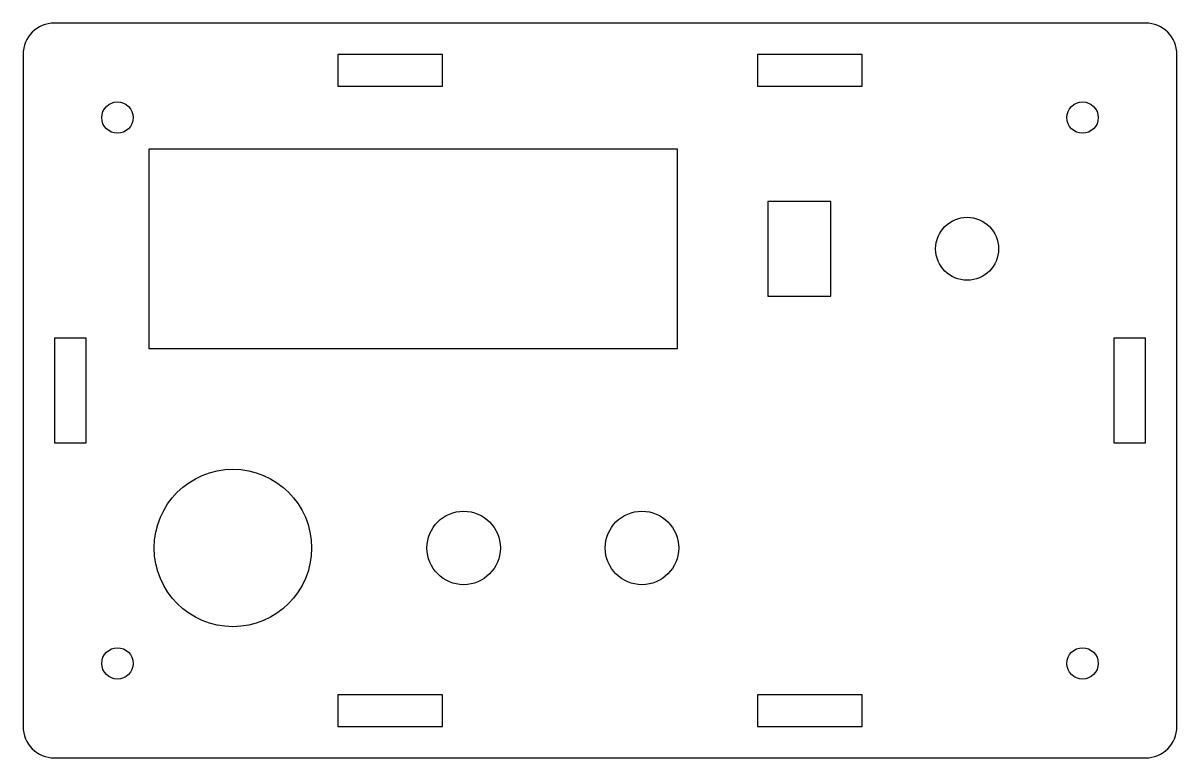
# Model space of a CAD drawing. Header units: millimetres. Extents: x 0 to 110, y 0 to 70.
import ezdxf

# ---------------------------------------------------------------- set-up
doc = ezdxf.new("R2010")
doc.units = ezdxf.units.MM
doc.layers.add('Default', color=18, linetype='Continuous', true_color=0x000000)

msp = doc.modelspace()

# ---------------------------------------------------------------- linework, layer by layer
at = {"layer": 'Default'}
for points in [[(107, 70), (3, 70)], [(0, 67), (0, 3)], [(110, 3), (110, 67)], [(3, 0), (107, 0)]]:
    msp.add_lwpolyline(points, dxfattribs=at)
for points in [[(30, 64), (40, 64), (40, 67), (30, 67)], [(70, 64), (80, 64), (80, 67), (70, 67)], [(12, 39), (62.4, 39), (62.4, 58), (12, 58)], [(71, 44), (77, 44), (77, 53), (71, 53)], [(3, 30), (6, 30), (6, 40), (3, 40)], [(104, 30), (107, 30), (107, 40), (104, 40)], [(30, 3), (40, 3), (40, 6), (30, 6)], [(70, 3), (80, 3), (80, 6), (70, 6)]]:
    msp.add_lwpolyline(points, close=True, dxfattribs=at)
for centre, radius in [((9, 61), 1.5), ((101, 61), 1.5), ((90, 48.5), 3), ((20, 20), 7.5), ((42, 20), 3.5), ((59, 20), 3.5), ((9, 9), 1.5), ((101, 9), 1.5)]:
    msp.add_circle(centre, radius, dxfattribs=at)
for centre, start, end in [((3, 67), 90, 180), ((107, 67), 0, 90), ((3, 3), 180, 270), ((107, 3), 270, 0)]:
    msp.add_arc(centre, 3, start, end, dxfattribs=at)

doc.saveas('drawing.dxf')
